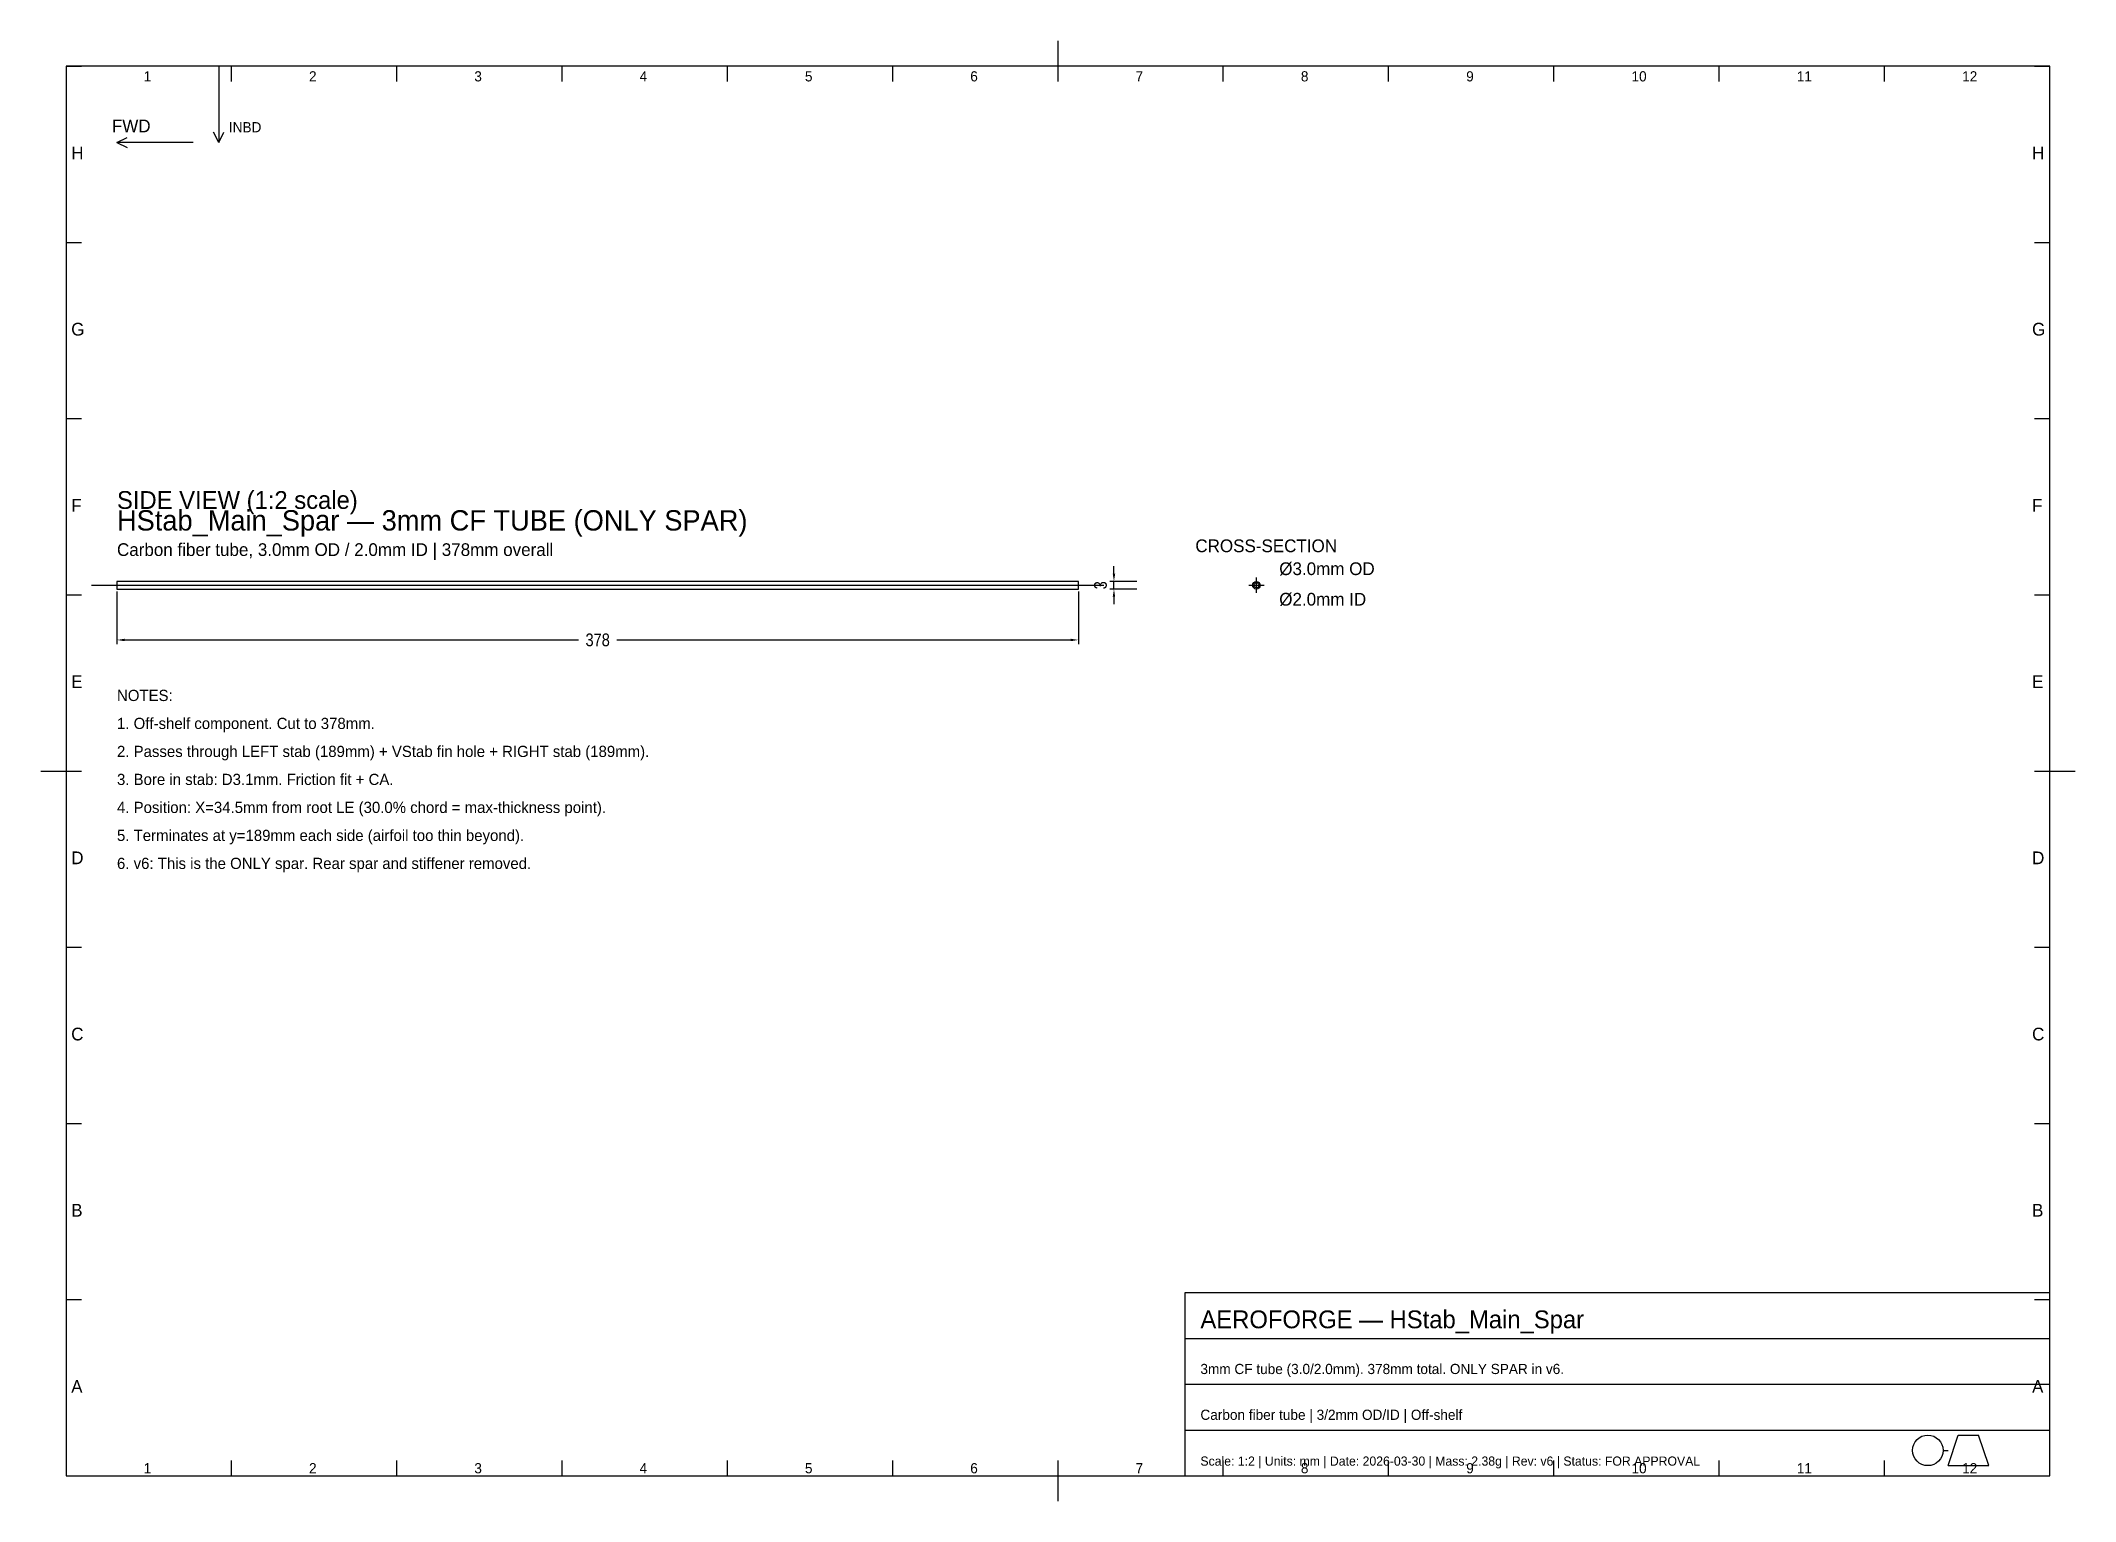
# Model space of a CAD drawing. Header units: metres. Extents: x 15 to 415, y 5 to 292.
import ezdxf

# ---------------------------------------------------------------- set-up
doc = ezdxf.new("R2010")
doc.units = ezdxf.units.M
for name, color, linetype in [('BORDER', 7, 'Continuous'), ('CENTERLINE', 5, 'Continuous'), ('ORIENTATION', 7, 'Continuous'), ('OUTLINE', 7, 'Continuous'), ('SPAR', 3, 'Continuous'), ('TEXT', 7, 'Continuous'), ('TITLEBLOCK', 7, 'Continuous')]:
    doc.layers.add(name, color=color, linetype=linetype)
doc.styles.add('OpenSansCondensed-Light', font='OpenSansCondensed-Light.ttf')
doc.dimstyles.new('AEROFORGE_2.0X', dxfattribs={"dimtxt": 2.5, "dimasz": 1.5, "dimexe": 0.8, "dimexo": 0.5, "dimgap": 0.6, "dimtad": 1, "dimlfac": 2, "dimcen": 2.5, "dimazin": 3, "dimtfac": 1, "dimtmove": 0, "dimatfit": 3})

# ---------------------------------------------------------------- blocks, each defined once
blk = doc.blocks.new('_CLOSEDFILLED')
at = {"color": 0, "linetype": 'BYBLOCK'}
blk.add_solid([(-1, 0.16), (0, 0), (-1, -0.16)], dxfattribs=at)
blk = doc.blocks.new('*D1')
for p, q in [((30, 183.75), (30, 173.45)), ((219, 183.75), (219, 173.45)), ((31.5, 174.25), (120.75, 174.25)), ((128.25, 174.25), (217.5, 174.25))]:
    blk.add_line(p, q)
at = {"layer": 'Defpoints'}
for p in [(30, 184.25), (219, 184.25), (30, 174.25)]:
    blk.add_point(p, dxfattribs=at)
at = {"xscale": 1.5, "yscale": 1.5, "rotation": 180}
blk.add_blockref('_CLOSEDFILLED', (30, 174.25), dxfattribs=at)
at = {"xscale": 1.5, "yscale": 1.5}
blk.add_blockref('_CLOSEDFILLED', (219, 174.25), dxfattribs=at)
at = {"insert": (124.5, 174.25), "char_height": 2.5, "attachment_point": 5, "style": 'OpenSansCondensed-Light'}
blk.add_mtext('378', dxfattribs=at)

msp = doc.modelspace()

# ---------------------------------------------------------------- linework, layer by layer
at = {"layer": 'BORDER'}
for p, q in [((215, 287), (215, 292)), ((410, 287), (20, 287)), ((20, 287), (20, 10)), ((20, 287), (23, 287)), ((52.5, 284), (52.5, 287)), ((85, 284), (85, 287)), ((117.5, 284), (117.5, 287)), ((150, 284), (150, 287)), ((182.5, 284), (182.5, 287)), ((215, 284), (215, 287)), ((247.5, 284), (247.5, 287)), ((280, 284), (280, 287)), ((312.5, 284), (312.5, 287)), ((345, 284), (345, 287)), ((377.5, 284), (377.5, 287)), ((407, 287), (410, 287)), ((410, 10), (410, 287)), ((410, 284), (410, 287)), ((20, 252.375), (23, 252.375)), ((407, 252.375), (410, 252.375)), ((20, 217.75), (23, 217.75)), ((407, 217.75), (410, 217.75)), ((20, 183.125), (23, 183.125)), ((407, 183.125), (410, 183.125)), ((15, 148.5), (20, 148.5)), ((20, 148.5), (23, 148.5)), ((407, 148.5), (410, 148.5)), ((410, 148.5), (415, 148.5)), ((20, 113.875), (23, 113.875)), ((407, 113.875), (410, 113.875)), ((20, 79.25), (23, 79.25)), ((407, 79.25), (410, 79.25)), ((20, 44.625), (23, 44.625)), ((407, 44.625), (410, 44.625)), ((52.5, 10), (52.5, 13)), ((85, 10), (85, 13)), ((117.5, 10), (117.5, 13)), ((150, 10), (150, 13)), ((182.5, 10), (182.5, 13)), ((215, 10), (215, 13)), ((247.5, 10), (247.5, 13)), ((280, 10), (280, 13)), ((312.5, 10), (312.5, 13)), ((345, 10), (345, 13)), ((377.5, 10), (377.5, 13)), ((410, 10), (410, 13)), ((20, 10), (410, 10)), ((215, 5), (215, 10))]:
    msp.add_line(p, q, dxfattribs=at)
at = {"layer": 'CENTERLINE'}
for p, q in [((25, 185), (224, 185)), ((252.5, 185), (255.5, 185)), ((254, 183.5), (254, 186.5))]:
    msp.add_line(p, q, dxfattribs=at)
at = {"layer": 'ORIENTATION'}
for p, q in [((50, 287), (50, 272)), ((30, 272), (32, 273)), ((45, 272), (30, 272)), ((30, 272), (32, 271)), ((50, 272), (49, 274)), ((50, 272), (51, 274))]:
    msp.add_line(p, q, dxfattribs=at)
at = {"layer": 'OUTLINE'}
msp.add_lwpolyline([(30, 184.25), (219, 184.25), (219, 185.75), (30, 185.75), (30, 184.25)], dxfattribs=at)
msp.add_circle((254, 185), 0.75, dxfattribs=at)
at = {"layer": 'SPAR'}
msp.add_circle((254, 185), 0.5, dxfattribs=at)
at = {"layer": 'TITLEBLOCK'}
for p, q in [((240, 46), (410, 46)), ((240, 10), (240, 46)), ((410, 10), (410, 46)), ((240, 37), (410, 37)), ((240, 28), (410, 28)), ((240, 19), (410, 19)), ((390, 12), (392, 18)), ((392, 18), (396, 18)), ((398, 12), (396, 18)), ((389, 15), (390, 15)), ((390, 12), (398, 12)), ((240, 10), (410, 10))]:
    msp.add_line(p, q, dxfattribs=at)
msp.add_circle((386, 15), 3, dxfattribs=at)

# ---------------------------------------------------------------- texts
at = {"layer": 'BORDER'}
for s, height, p in [('1', 2, (35.25, 284)), ('2', 2, (67.75, 284)), ('3', 2, (100.25, 284)), ('4', 2, (132.75, 284)), ('5', 2, (165.25, 284)), ('6', 2, (197.75, 284)), ('7', 2, (230.25, 284)), ('8', 2, (262.75, 284)), ('9', 2, (295.25, 284)), ('10', 2, (327.75, 284)), ('11', 2, (360.25, 284)), ('12', 2, (392.75, 284)), ('H', 2.5, (21, 268.6875)), ('H', 2.5, (406.5, 268.6875)), ('G', 2.5, (21, 234.0625)), ('G', 2.5, (406.5, 234.0625)), ('F', 2.5, (21, 199.4375)), ('F', 2.5, (406.5, 199.4375)), ('E', 2.5, (21, 164.8125)), ('E', 2.5, (406.5, 164.8125)), ('D', 2.5, (21, 130.1875)), ('D', 2.5, (406.5, 130.1875)), ('C', 2.5, (21, 95.5625)), ('C', 2.5, (406.5, 95.5625)), ('B', 2.5, (21, 60.9375)), ('B', 2.5, (406.5, 60.9375)), ('A', 2.5, (21, 26.3125)), ('A', 2.5, (406.5, 26.3125)), ('1', 2, (35.25, 10.5)), ('2', 2, (67.75, 10.5)), ('3', 2, (100.25, 10.5)), ('4', 2, (132.75, 10.5)), ('5', 2, (165.25, 10.5)), ('6', 2, (197.75, 10.5)), ('7', 2, (230.25, 10.5)), ('8', 2, (262.75, 10.5)), ('9', 2, (295.25, 10.5)), ('10', 2, (327.75, 10.5)), ('11', 2, (360.25, 10.5)), ('12', 2, (392.75, 10.5))]:
    msp.add_text(s, height=height, dxfattribs=at).set_placement(p)
at = {"layer": 'ORIENTATION'}
for s, height, p in [('FWD', 2.5, (29, 274)), ('INBD', 2, (52, 274))]:
    msp.add_text(s, height=height, dxfattribs=at).set_placement(p)
at = {"layer": 'TEXT'}
for s, height, p in [('SIDE VIEW (1:2 scale)', 3.5, (30, 200)), ('HStab_Main_Spar — 3mm CF TUBE (ONLY SPAR)', 4, (30, 195.75)), ('Carbon fiber tube, 3.0mm OD / 2.0mm ID | 378mm overall', 2.5, (30, 190.75)), ('CROSS-SECTION', 2.5, (242, 191.5)), ('Ø3.0mm OD', 2.5, (258.5, 187)), ('Ø2.0mm ID', 2.5, (258.5, 181)), ('NOTES:', 2.2, (30, 162.25)), ('1. Off-shelf component. Cut to 378mm.', 2.2, (30, 156.75)), ('2. Passes through LEFT stab (189mm) + VStab fin hole + RIGHT stab (189mm).', 2.2, (30, 151.25)), ('3. Bore in stab: D3.1mm. Friction fit + CA.', 2.2, (30, 145.75)), ('4. Position: X=34.5mm from root LE (30.0% chord = max-thickness point).', 2.2, (30, 140.25)), ('5. Terminates at y=189mm each side (airfoil too thin beyond).', 2.2, (30, 134.75)), ('6. v6: This is the ONLY spar. Rear spar and stiffener removed.', 2.2, (30, 129.25))]:
    msp.add_text(s, height=height, dxfattribs=at).set_placement(p)
at = {"layer": 'TITLEBLOCK'}
for s, height, p in [('AEROFORGE — HStab_Main_Spar', 3.5, (243, 39)), ('3mm CF tube (3.0/2.0mm). 378mm total. ONLY SPAR in v6.', 2, (243, 30)), ('Carbon fiber tube | 3/2mm OD/ID | Off-shelf', 2, (243, 21)), ('Scale: 1:2 | Units: mm | Date: 2026-03-30 | Mass: 2.38g | Rev: v6 | Status: FOR APPROVAL', 1.8, (243, 12))]:
    msp.add_text(s, height=height, dxfattribs=at).set_placement(p)

# ---------------------------------------------------------------- dimensions: what is measured, and where the dimension line sits
msp.add_linear_dim(base=(226, 184.25), p1=(231, 184.25), p2=(231, 185.75), angle=90, dimstyle='AEROFORGE_2.0X').render()
dim = msp.add_linear_dim(base=(30, 174.25), p1=(30, 184.25), p2=(219, 184.25), dimstyle='AEROFORGE_2.0X')
dim.commit()
dim.dimension.update_dxf_attribs({"geometry": '*D1', "text_midpoint": (124.5, 174.25)})

doc.saveas('drawing.dxf')
